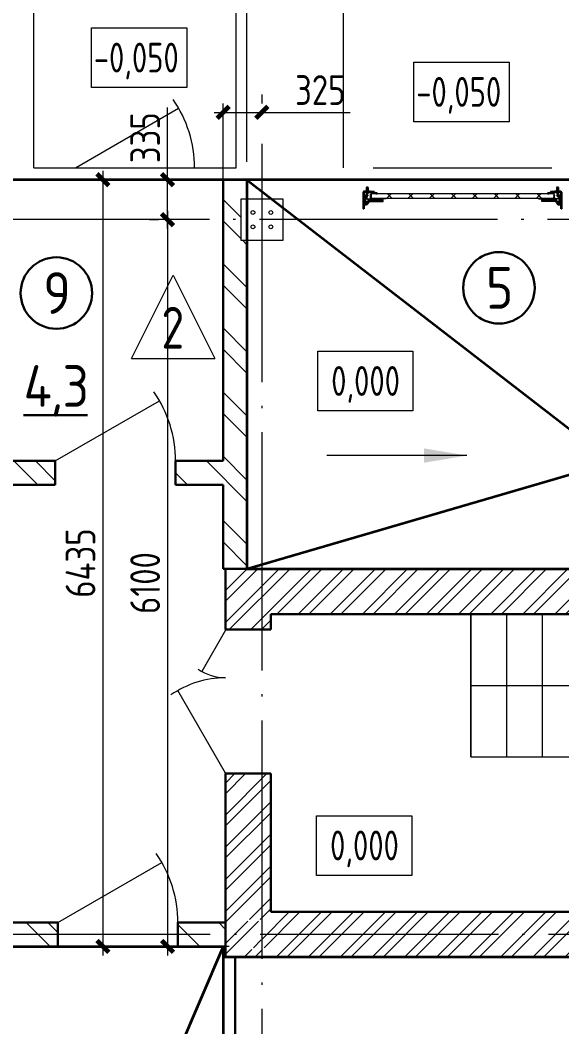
# Model space of a CAD drawing. Extents: x -965262 to 1142518, y -357520 to 71675.
# Drawn here: x 99392 to 103943, y -169927 to -161478 of the extents above; entities that cross this region are included whole.
import ezdxf

# ---------------------------------------------------------------- set-up
doc = ezdxf.new("R2010")
doc.units = 0
doc.header["$LTSCALE"] = 10
doc.linetypes.add('DOTE', pattern=[2.42, 2, -0.2, 0.02, -0.2])
doc.layers.get('0').update_dxf_attribs({"linetype": 'CONTINUOUS', "lineweight": 30})
doc.layers.get('Defpoints').update_dxf_attribs({"linetype": 'CONTINUOUS'})
doc.layers.add('DOTE', color=7, linetype='DOTE', lineweight=9)
doc.layers.add('полы', color=3, linetype='CONTINUOUS', lineweight=35)
doc.styles.add('GOST 2.304', font='isocpeur.ttf', dxfattribs={"width": 0.75, "height": 250})
doc.styles.add('GOST-2.304_Type-B', font='isocpeur.ttf', dxfattribs={"width": 0.9})
doc.styles.add('ГОСТ 2м', font='isocpeur.ttf', dxfattribs={"width": 0.8, "height": 250})
doc.dimstyles.new('ГОСТ 2м', dxfattribs={"dimtxt": 250, "dimasz": 100, "dimexe": 75, "dimexo": 150, "dimgap": 62.5, "dimtad": 1, "dimdec": 0, "dimtxsty": 'ГОСТ 2м', "dimblk": 'ARCHTICK', "dimcen": 150, "dimdle": 75, "dimclrd": 256, "dimclre": 256, "dimclrt": 256, "dimadec": 0, "dimazin": 0, "dimtfac": 1, "dimtdec": 0, "dimtmove": 0, "dimatfit": 3, "dimldrblk": 'OBLIQUE', "dimfxl": 1, "dimlwd": 15, "dimlwe": 15, "dimarcsym": 0})

# ---------------------------------------------------------------- blocks, each defined once
blk = doc.blocks.new('anchor.bolt')
for p, q in [((-0.07, 0), (-0.07, -0.72)), ((0.07, 0), (0.07, -0.06)), ((-0.1, -0.04), (-0.07, -0.03)), ((-0.1, -0.04), (0.09, -0.06)), ((0.07, -0.07), (-0.1, -0.04)), ((-0.1, -0.11), (-0.07, -0.1)), ((-0.1, -0.11), (0.09, -0.13)), ((0.07, -0.14), (-0.1, -0.11)), ((-0.1, -0.18), (-0.07, -0.17)), ((-0.1, -0.18), (0.09, -0.2)), ((0.07, -0.21), (-0.1, -0.18)), ((-0.1, -0.25), (-0.07, -0.24)), ((-0.1, -0.25), (0.09, -0.27)), ((0.07, -0.28), (-0.1, -0.25)), ((-0.1, -0.32), (-0.07, -0.31)), ((-0.1, -0.32), (0.09, -0.34)), ((0.07, -0.35), (-0.1, -0.32)), ((-0.1, -0.39), (-0.07, -0.38)), ((-0.1, -0.39), (0.09, -0.41)), ((0.07, -0.42), (-0.1, -0.39)), ((-0.1, -0.46), (-0.07, -0.45)), ((-0.1, -0.46), (0.09, -0.48)), ((0.07, -0.49), (-0.1, -0.46)), ((-0.1, -0.53), (-0.07, -0.52)), ((-0.1, -0.53), (0.09, -0.55)), ((0.07, -0.56), (-0.1, -0.53)), ((-0.09, -0.6), (-0.07, -0.59)), ((-0.09, -0.6), (0.09, -0.62)), ((0.07, -0.63), (-0.09, -0.6)), ((-0.07, -0.72), (0, -0.8)), ((-0.04, -0.62), (-0.06, -0.63)), ((-0.06, -0.64), (-0.06, -0.63)), ((-0.06, -0.73), (-0.06, -0.64)), ((0, -0.79), (-0.06, -0.73)), ((-0.01, -0.63), (-0.04, -0.62)), ((-0.03, -0.63), (0, -0.79)), ((-0.03, -0.63), (0.01, -0.78)), ((-0.02, -0.63), (0.01, -0.77)), ((-0.01, -0.63), (0.02, -0.76)), ((0.03, -0.69), (-0.01, -0.63)), ((0, -0.64), (0.03, -0.75)), ((0, -0.8), (0.07, -0.72)), ((0, -0.79), (0.03, -0.74)), ((0.01, -0.66), (0.03, -0.74)), ((0.03, -0.74), (0.03, -0.69)), ((0.07, -0.06), (0.09, -0.06)), ((0.09, -0.06), (0.07, -0.07)), ((0.07, -0.07), (0.07, -0.13)), ((0.07, -0.13), (0.09, -0.13)), ((0.09, -0.13), (0.07, -0.14)), ((0.07, -0.14), (0.07, -0.2)), ((0.07, -0.2), (0.09, -0.2)), ((0.09, -0.2), (0.07, -0.21)), ((0.07, -0.21), (0.07, -0.27)), ((0.07, -0.27), (0.09, -0.27)), ((0.09, -0.27), (0.07, -0.28)), ((0.07, -0.28), (0.07, -0.34)), ((0.07, -0.33), (0.09, -0.34)), ((0.09, -0.34), (0.07, -0.35)), ((0.07, -0.35), (0.07, -0.41)), ((0.07, -0.4), (0.09, -0.41)), ((0.09, -0.41), (0.07, -0.42)), ((0.07, -0.42), (0.07, -0.48)), ((0.07, -0.47), (0.09, -0.48)), ((0.09, -0.48), (0.07, -0.49)), ((0.07, -0.49), (0.07, -0.55)), ((0.07, -0.55), (0.09, -0.55)), ((0.09, -0.55), (0.07, -0.56)), ((0.07, -0.56), (0.07, -0.62)), ((0.09, -0.62), (0.07, -0.63)), ((0.07, -0.62), (0.09, -0.62)), ((0.07, -0.63), (0.07, -0.72))]:
    blk.add_line(p, q)
blk.add_arc((0.16, -0.64), 0.222, 187.9982, 219.836)
blk = doc.blocks.new('Крепеж_ворот')
at = {"lineweight": 15}
h = blk.add_hatch(dxfattribs=at)
h.set_pattern_fill('ANSI31', color=256, scale=2, angle=180)
h.set_pattern_definition([(225, (746089.599, 74802.7244), (4.49013, -4.49013), [])])
h.paths.add_polyline_path([(746087.1, 74804.1), (746087.1, 74801.6), (746091.1, 74801.6), (746094.2, 74801.9), (746094.2, 74804.1)], flags=17)
h.paths.add_polyline_path([(746116.4, 74801.6, 0.165118), (746119.9, 74802.8), (746124.2, 74806.1, -0.301689), (746131.4, 74806.6), (746134.8, 74804.7, 0.130081), (746137.5, 74803.9), (746142.2, 74803.9), (746142.2, 74806.4), (746137.5, 74806.4, -0.130081), (746136, 74806.9), (746132.6, 74808.8, 0.301689), (746122.7, 74808.1), (746118.3, 74804.7, -0.165112), (746116.4, 74804.1), (746064.1, 74804.1, -0.414223), (746061, 74807.2), (746061, 74868.5), (746059.4, 74868.5), (746059.4, 74868.8), (746059.4, 74869.5), (746059.4, 74870.5), (746059.4, 74870.7), (746059.4, 74871.7), (746059.4, 74872.2), (746059.4, 74873.2), (746059.4, 74873.9), (746059.4, 74874.7), (746059.4, 74875.6), (746059.4, 74876.1), (746059.4, 74877.1), (746059.4, 74877.4), (746059.4, 74878.3), (746059.4, 74879.1), (746059.4, 74879.4), (746061, 74879.4), (746061, 74944.5), (746058.5, 74944.5), (746058.5, 74807.2, 0.41422), (746064.1, 74801.6)])
h = blk.add_hatch(dxfattribs=at)
h.set_pattern_fill('ANSI31', color=256, scale=2, angle=90)
h.set_pattern_definition([(135, (736343.8085, 75928.334), (-4.490128, -4.490128), [])])
edge = h.paths.add_edge_path()
edge.add_ellipse((746065.1, 74838.4), major_axis=(-1.67, 1.67), ratio=1, start_angle=45, end_angle=135, ccw=False)
edge.add_line((746062.7, 74838.4), (746062.7, 74868.5))
edge.add_line((746062.7, 74868.5), (746061, 74868.5))
edge.add_line((746061, 74868.5), (746061, 74838.4))
edge.add_ellipse((746065.1, 74838.4), major_axis=(-2.89, 2.89), ratio=1, start_angle=45, end_angle=135)
edge.add_line((746065.1, 74834.3), (746096.6, 74834.3))
edge.add_line((746096.6, 74834.3), (746096.6, 74836))
edge.add_line((746096.6, 74836), (746065.1, 74836))
edge = h.paths.add_edge_path()
edge.add_ellipse((746065.1, 74890.2), major_axis=(2.89, 2.89), ratio=1, start_angle=106, end_angle=135)
edge.add_line((746061, 74890.2), (746061, 74879.4))
edge.add_line((746061, 74879.4), (746062.7, 74879.4))
edge.add_line((746062.7, 74879.4), (746062.7, 74890.4))
edge.add_ellipse((746065.1, 74890.2), major_axis=(-1.67, 1.67), ratio=1, start_angle=16, end_angle=45, ccw=False)
edge.add_line((746063, 74891.3), (746069.9, 74903.7))
edge.add_ellipse((746079.1, 74898.6), major_axis=(7.45, 7.45), ratio=1, start_angle=-3, end_angle=106, ccw=False)
edge.add_line((746086.9, 74905.7), (746097.5, 74893.9))
edge.add_line((746097.5, 74893.9), (746098.8, 74895.1))
edge.add_line((746098.8, 74895.1), (746088.2, 74906.8))
edge.add_ellipse((746079.1, 74898.6), major_axis=(8.67, 8.67), ratio=1, start_angle=-3, end_angle=106)
edge.add_line((746068.4, 74904.5), (746061.5, 74892.1))
h = blk.add_hatch(color=256, dxfattribs=at)
h.dxf.hatch_style = 1
h.paths.add_polyline_path([(746145.9, 74808.8), (746142.6, 74809.8, 0.10613), (746142.5, 74809.9), (746136.4, 74809.3, -0.181324), (746135.1, 74809.6, 0.335683), (746120.2, 74809.1, -0.119126), (746118.6, 74808.6, 0.371631), (746118, 74808.1), (746117.9, 74807.6, 0.451909), (746118.5, 74806.9, 0.124341), (746121, 74807.6, -0.343618), (746134.1, 74808.2, 0.181324), (746136.5, 74807.6), (746142.5, 74808.2, -0.110452), (746142.6, 74808.2), (746147.2, 74806.6, -0.710497), (746147.2, 74805.5), (746142.6, 74803.9), (746135.7, 74803.9, -0.178994), (746132.7, 74805, 0.369834), (746129.7, 74805, -0.178993), (746126.6, 74803.9), (746122.2, 74803.9, 0.120709), (746121.9, 74803.8), (746119.7, 74802.7, -0.017147), (746119.4, 74802.4, 0.538795), (746119.6, 74802.2), (746127.3, 74802.2, 0.207608), (746130.7, 74803.7, -0.433918), (746131.6, 74803.7, 0.207608), (746135.1, 74802.2), (746142.5, 74802.2, 0.079707), (746142.6, 74802.2), (746147.7, 74803.9, 0.461502), (746149, 74807.1, -0.250825), (746149.1, 74807.6, -0.128039), (746173.1, 74815.5, 0.416657), (746173.7, 74816.2), (746173.6, 74816.9, 0.409849), (746173, 74817.5, 0.127248)])
for p, q in [((746058.5, 74807.2), (746058.5, 74944.5)), ((746058.5, 74944.5), (746061, 74944.5)), ((746059.4, 74879.4), (746062.7, 74879.4)), ((746059.4, 74868.5), (746059.4, 74879.4)), ((746059.4, 74868.5), (746062.7, 74868.5)), ((746061, 74879.4), (746061, 74944.5)), ((746061, 74879.4), (746061, 74890.2)), ((746061, 74807.2), (746061, 74868.5)), ((746061, 74838.4), (746061, 74868.5)), ((746068.4, 74904.5), (746061.5, 74892.1)), ((746062.7, 74838.4), (746062.7, 74890.2)), ((746063.6, 74883), (746062.7, 74883)), ((746069.9, 74903.7), (746063, 74891.3)), ((746063.6, 74883), (746063.6, 74873.9)), ((746067.2, 74880.2), (746063.6, 74883)), ((746063.6, 74873.9), (746063.6, 74864.9)), ((746067.2, 74867.6), (746063.6, 74864.9)), ((746064.1, 74875.1), (746064.1, 74872.8)), ((746067.2, 74880.2), (746067.2, 74875.1)), ((746067.2, 74872.8), (746067.2, 74867.6)), ((746086.9, 74905.7), (746097.5, 74893.9)), ((746088.2, 74906.8), (746098.8, 74895.1)), ((746097.5, 74893.9), (746098.8, 74895.1)), ((746063.6, 74864.9), (746062.7, 74864.9)), ((746064.1, 74804.1), (746116.4, 74804.1)), ((746064.1, 74801.6), (746116.4, 74801.6)), ((746096.6, 74836), (746065.1, 74836)), ((746096.6, 74834.3), (746065.1, 74834.3)), ((746079, 74805.9), (746102.4, 74805.9)), ((746079, 74805.9), (746079, 74804.1)), ((746079, 74804.1), (746102.4, 74804.1)), ((746082.5, 74814.1), (746081.2, 74813.3)), ((746081.2, 74813.3), (746081.2, 74805.9)), ((746098.9, 74814.1), (746082.5, 74814.1)), ((746085.9, 74813.3), (746085.9, 74805.9)), ((746095.4, 74813.3), (746095.4, 74805.9)), ((746096.6, 74834.3), (746096.6, 74836)), ((746098.9, 74814.1), (746100.1, 74813.3)), ((746100.1, 74813.3), (746100.1, 74805.9)), ((746102.4, 74805.9), (746102.4, 74804.1)), ((746118.3, 74804.7), (746122.7, 74808.1)), ((746119.9, 74802.8), (746124.2, 74806.1)), ((746134.8, 74804.7), (746131.4, 74806.6)), ((746136, 74806.9), (746132.6, 74808.8)), ((746142.2, 74806.4), (746137.5, 74806.4)), ((746137.5, 74803.9), (746142.2, 74803.9)), ((746142.2, 74806.4), (746142.2, 74803.9)), ((746142.2, 74803.9), (746142.2, 74806.4)), ((746142.6, 74803.9), (746147.2, 74805.5)), ((746142.6, 74802.2), (746147.7, 74803.9)), ((746173.6, 74816.9), (746173.7, 74816.2))]:
    blk.add_line(p, q)
for p, q in [((746061, 74879.4), (746061, 74881.3)), ((746061, 74833.9), (746061, 74868.5)), ((746062.7, 74883), (746062.7, 74873.9)), ((746062.7, 74873.9), (746062.7, 74864.9)), ((746073.1, 74841.7), (746073.1, 74905.2)), ((746073.1, 74895.8), (746076.7, 74892.3)), ((746074.3, 74885.9), (746074.3, 74861)), ((746074.3, 74879.9), (746075.7, 74879.9)), ((746074.3, 74867), (746075.7, 74867)), ((746076.9, 74873.4), (746075.7, 74879.9)), ((746075.7, 74879.9), (746075.7, 74867)), ((746076.9, 74873.4), (746075.7, 74867)), ((746076, 74885.9), (746076, 74882.6)), ((746076.2, 74882.6), (746076.2, 74885.6)), ((746076.2, 74885.6), (746076.8, 74885.6)), ((746076.2, 74864.3), (746076.2, 74882.6)), ((746076.8, 74885.6), (746076.8, 74892)), ((746081.4, 74897.6), (746081.4, 74886.4)), ((746087.4, 74898), (746081.7, 74897.9)), ((746082.1, 74885.6), (746087.4, 74885.6)), ((746087.4, 74899.5), (746087.4, 74898)), ((746087.4, 74885.6), (746087.4, 74898)), ((746087.4, 74885.6), (746098.3, 74885.6)), ((746098.7, 74885.2), (746098.7, 74882.6)), ((746098.7, 74882.6), (746098.7, 74864.3)), ((746098.7, 74881.6), (746099.8, 74881.6)), ((746098.7, 74865.3), (746099.8, 74865.3)), ((746099.8, 74861.2), (746099.8, 74885.7)), ((746099.8, 74885.7), (746110.3, 74885.7)), ((746110.3, 74861.2), (746110.3, 74885.7)), ((746110.3, 74881.5), (746224.7, 74881.5)), ((746110.3, 74865.4), (746212.5, 74865.4)), ((746113.8, 74877.2), (746224.7, 74877.2)), ((746073.1, 74851), (746076.7, 74854.6)), ((746076, 74864.3), (746076, 74861)), ((746076.2, 74864.3), (746076.2, 74861.3)), ((746076.2, 74861.3), (746076.8, 74861.3)), ((746076.8, 74861.3), (746076.8, 74854.9)), ((746081.4, 74849.3), (746081.4, 74860.5)), ((746087.4, 74848.8), (746081.7, 74848.9)), ((746082.1, 74861.3), (746087.4, 74861.3)), ((746087.4, 74848.7), (746087.4, 74861.3)), ((746087.4, 74861.3), (746098.3, 74861.3)), ((746087.4, 74847.4), (746087.4, 74848.8)), ((746098.7, 74861.6), (746098.7, 74864.3)), ((746099.8, 74861.2), (746110.3, 74861.2)), ((746250.5, 74858.8), (746250.5, 74862.8))]:
    blk.add_line(p, q, dxfattribs=at)
at = {"lineweight": 15, "ltscale": 0.5}
for p, q in [((746076, 74885.9), (746074.3, 74885.9)), ((746076, 74861), (746074.3, 74861))]:
    blk.add_line(p, q, dxfattribs=at)
at = {"lineweight": 15, "extrusion": (-1.7375e-14, 1, 0)}
for p, q in [((746112.7, 74883.6), (746224.7, 74883.6)), ((746112.7, 74863.2), (746112.7, 74883.6)), ((746135.6, 74881.9), (746156.6, 74881.9)), ((746135.6, 74863.2), (746135.6, 74881.9)), ((746156.6, 74881.9), (746156.6, 74863.2)), ((746112.7, 74863.2), (746135.6, 74863.2)), ((746116.7, 74856.9), (746116.7, 74828.9)), ((746117.3, 74826.3), (746119, 74822.8)), ((746119, 74822.8), (746122.6, 74824.6)), ((746120.8, 74856.9), (746120.8, 74828.9)), ((746122.6, 74824.6), (746120.9, 74828)), ((746122.6, 74863.2), (746122.6, 74862.8)), ((746250.5, 74862.8), (746122.6, 74862.8)), ((746250.5, 74858.8), (746122.6, 74858.8)), ((746123.8, 74840), (746123.8, 74848.8)), ((746156.6, 74863.2), (746212.5, 74863.2))]:
    blk.add_line(p, q, dxfattribs=at)
at = {"lineweight": 15, "ltscale": 0.5, "extrusion": (-1.7375e-14, 1, 0)}
for p, q in [((746112.7, 74879.5), (746224.7, 74879.5)), ((746135.6, 74865.8), (746112.7, 74865.8)), ((746114.9, 74871.2), (746120.4, 74871.2)), ((746122.6, 74868.9), (746122.6, 74863.2)), ((746212.5, 74865.8), (746156.6, 74865.8)), ((746120.8, 74856.9), (746116.7, 74856.9)), ((746117.2, 74851.9), (746116.7, 74853.9)), ((746120.8, 74840.1), (746116.7, 74840.1)), ((746117.2, 74836.9), (746116.7, 74835)), ((746120.8, 74829.2), (746116.7, 74829.2)), ((746119.8, 74839), (746119.8, 74849.8)), ((746123.8, 74847.8), (746119.8, 74847.8)), ((746123.8, 74841), (746119.8, 74841)), ((746122.6, 74862.8), (746122.6, 74858.8)), ((746139.7, 74862.8), (746139.7, 74858.8)), ((746152.5, 74862.8), (746152.5, 74858.8)), ((746173.5, 74862.8), (746173.5, 74858.8))]:
    blk.add_line(p, q, dxfattribs=at)
at = {"lineweight": 15, "extrusion": (-2.77556e-16, -1, 0)}
for p, q in [((746224.7, 74865.6), (746113.8, 74865.6)), ((746128, 74865.6), (746128, 74863.3)), ((746137.6, 74865.6), (746137.6, 74863.3)), ((746164.4, 74865.6), (746164.4, 74863.3)), ((746174, 74865.6), (746174, 74863.3)), ((746200.8, 74865.6), (746200.8, 74863.3)), ((746210.4, 74865.6), (746210.4, 74863.3)), ((746224.7, 74883.6), (746224.7, 74863.3))]:
    blk.add_line(p, q, dxfattribs=at)
at = {"extrusion": (-1, -4.26669e-14, 0)}
for p, q in [((746117.9, 74807.6), (746118, 74808.1)), ((746136.4, 74809.3), (746142.5, 74809.9)), ((746142.5, 74808.2), (746136.5, 74807.6)), ((746142.6, 74809.8), (746145.9, 74808.8)), ((746147.2, 74806.6), (746142.6, 74808.2))]:
    blk.add_line(p, q, dxfattribs=at)
at = {"extrusion": (-1, -4.2422e-14, 1.22461e-16)}
for p, q in [((746119.5, 74802.5), (746121.9, 74803.8)), ((746127.3, 74802.2), (746119.6, 74802.2)), ((746122.2, 74803.9), (746126.6, 74803.9)), ((746142.5, 74802.2), (746135.1, 74802.2)), ((746135.7, 74803.9), (746142.5, 74803.9))]:
    blk.add_line(p, q, dxfattribs=at)
at = {"lineweight": 15}
for centre, radius, start, end in [((746079.1, 74899.5), 8.28, 0, 136.00967), ((746077, 74882.6), 0.956, 180, 270), ((746077, 74864.3), 0.956, 90, 180), ((746077, 74882.6), 0.75, 180, 270), ((746076.4, 74892), 0.375, 0, 45), ((746081.8, 74897.6), 0.375, 91, 180), ((746082.1, 74886.4), 0.75, 180, 270), ((746098.3, 74885.2), 0.375, 0, 90), ((746079.1, 74847.4), 8.28, 223.99033, 0), ((746077, 74864.3), 0.75, 90, 180), ((746076.4, 74854.9), 0.375, 315, 0), ((746082.1, 74860.5), 0.75, 90, 180), ((746081.8, 74849.3), 0.375, 180, 269), ((746098.3, 74861.6), 0.375, 270, 0), ((746122.6, 74856.9), 5.92, 90, 180), ((746122.6, 74828.9), 5.92, 180, 199.64644), ((746122.6, 74856.9), 1.87, 90, 180), ((746128.6, 74855.4), 8.15, 194.99861, 233.92136), ((746128.6, 74833.4), 8.15, 126.07864, 165.00139), ((746122.6, 74828.9), 1.87, 180, 185.53127)]:
    blk.add_arc(centre, radius, start, end, dxfattribs=at)
for centre, radius, start, end in [((746064.1, 74807.2), 5.62, 180, 270), ((746064.1, 74807.2), 3.11, 180, 270), ((746082.1, 74803.7), 10.4, 68.27529, 87.87816), ((746090.7, 74797.9), 16.2, 73.30599, 107.29197), ((746099.2, 74803.7), 10.4, 92.12184, 111.72471), ((746116.4, 74807.2), 3.11, 270, 307.50429), ((746116.4, 74807.2), 5.62, 270, 307.50429), ((746118.5, 74807.5), 0.586, 173.27112, 270.54696), ((746118.6, 74808), 0.586, 91.72469, 173.27112), ((746118.5, 74812.1), 5.21, 270.54696, 298.89834), ((746118.4, 74812.1), 3.52, 271.72469, 298.89834), ((746128, 74799.4), 12.4, 54.89026, 129.11428), ((746128, 74799.4), 10.7, 54.89026, 130.74476), ((746128.2, 74801), 8.97, 60.35337, 127.50429), ((746128.2, 74801), 8.97, 60.35337, 127.50429), ((746128.2, 74801), 8.97, 60.35337, 127.50429), ((746128.2, 74801), 6.46, 60.35337, 127.50429), ((746136.2, 74811.1), 3.54, 234.89026, 276), ((746137.5, 74809.6), 5.62, 240.35337, 270), ((746136.2, 74811.1), 1.86, 234.89026, 276), ((746137.5, 74809.6), 3.11, 240.35337, 270), ((746142.5, 74809.6), 0.292, 71.76748, 96), ((746142.5, 74807.9), 0.292, 70.78733, 96), ((746176.2, 74760.8), 56.8, 93.28053, 122.28779), ((746147, 74806), 0.562, 289.21267, 70.78733), ((746147, 74806), 2.25, 288.22907, 27.3228), ((746149.6, 74807.3), 0.586, 151, 207.3228), ((746176.3, 74765.4), 50.3, 93.65928, 122.84475), ((746173, 74816.9), 0.6, 4.13569, 93.28053), ((746173.1, 74816.1), 0.6, 273.65928, 4.13569)]:
    blk.add_arc(centre, radius, start, end)
at = {"lineweight": 15, "ltscale": 0.5}
for centre, radius, start, end in [((746119.4, 74852.5), 2.25, 195, 270), ((746119.4, 74836.4), 2.25, 90, 165), ((746119.4, 74849.8), 0.375, 0, 90), ((746119.4, 74839), 0.375, 270, 0)]:
    blk.add_arc(centre, radius, start, end, dxfattribs=at)
at = {"extrusion": (-1.22461e-16, -5.20252e-30, -1)}
for centre, radius, start, end in [((-746119.6, 74802.4), 0.187, 270, 62.46874), ((-746122.2, 74803.3), 0.586, 62.46874, 90), ((-746126.6, 74808.6), 4.69, 229.40766, 270), ((-746127.3, 74806.9), 4.69, 223.08626, 270), ((-746131.2, 74803.2), 2.32, 49.40766, 130.59234), ((-746131.2, 74803.2), 0.637, 43.08626, 136.91374), ((-746135.1, 74806.9), 4.69, 270, 316.91374), ((-746135.7, 74808.6), 4.69, 270, 310.59234), ((-746142.5, 74804.2), 0.292, 250.78733, 270), ((-746142.5, 74802.5), 0.292, 251.77093, 270)]:
    blk.add_arc(centre, radius, start, end, dxfattribs=at)
at = {"extrusion": (0, 0, -1)}
for centre, major_axis, start_param, end_param in [((746065.1, 74890.2), (2.89, 2.89), 3.926991, 4.433136), ((746065.1, 74890.2), (-1.67, 1.67), 5.497787, 6.003933), ((746079.1, 74898.6), (8.67, 8.67), 4.433136, 6.335545), ((746079.1, 74898.6), (7.45, 7.45), 4.433136, 6.335545), ((746065.1, 74838.4), (-2.89, 2.89), 3.926991, 5.497787), ((746065.1, 74838.4), (-1.67, 1.67), 3.926991, 5.497787)]:
    blk.add_ellipse(centre, major_axis=major_axis, ratio=1, start_param=start_param, end_param=end_param, dxfattribs=at)
for points in [[(746067.2, 74875.1), (746065.9, 74875.1), (746064.1, 74875.1)], [(746064.1, 74872.8), (746065.9, 74872.8), (746067.2, 74872.8)]]:
    blk.add_rational_spline(points, [1, 1.01284142743, 1], degree=2)
at = {"lineweight": 15, "ltscale": 0.5}
for points, knots in [([(746114.9, 74871.2), (746114.7, 74871.2), (746114.4, 74871.2), (746113.8, 74871.5), (746113.6, 74871.6), (746113.2, 74872), (746113, 74872.3), (746112.8, 74872.8), (746112.7, 74873.1), (746112.7, 74873.4)], [0.37141352, 0.37141352, 0.37141352, 0.37141352, 0.39402571, 0.39402571, 0.41663789, 0.41663789, 0.43959523, 0.43959523, 0.46255257, 0.46255257, 0.46255257, 0.46255257]), ([(746122.6, 74868.9), (746122.6, 74869.2), (746122.6, 74869.5), (746122.3, 74870.1), (746122.2, 74870.3), (746121.8, 74870.7), (746121.5, 74870.9), (746121, 74871.1), (746120.7, 74871.2), (746120.4, 74871.2)], [0.28027447, 0.28027447, 0.28027447, 0.28027447, 0.30323181, 0.30323181, 0.32618916, 0.32618916, 0.34880134, 0.34880134, 0.37141352, 0.37141352, 0.37141352, 0.37141352])]:
    blk.add_open_spline(points, degree=3, knots=knots, dxfattribs=at)
at = {"lineweight": 15}
for points in [[(746117.1, 74826.9), (746117.1, 74826.7), (746117.2, 74826.5), (746117.3, 74826.3)], [(746120.9, 74828), (746120.9, 74828.2), (746120.8, 74828.5), (746120.8, 74828.7)]]:
    blk.add_open_spline(points, degree=3, dxfattribs=at)
at = {"xscale": -50.80000000000001, "yscale": 50.80000000000001, "zscale": 50.80000000000001}
blk.add_blockref('anchor.bolt', (746090.7, 74804.1), dxfattribs=at)
blk = doc.blocks.new('_ArchTick')
at = {"color": 0, "linetype": 'ByBlock', "lineweight": 0, "const_width": 0.4}
blk.add_lwpolyline([(-0.5, -0.5), (0.5, 0.5)], dxfattribs=at)
blk = doc.blocks.new('*D1342')
at = {"lineweight": 15, "ltscale": 50, "transparency": 16777216}
for p, q in [((101297.6, -162667.1), (101297.6, -161105.6)), ((104135.8, -164859.6), (104135.8, -161105.6)), ((101222.6, -161180.6), (104210.8, -161180.6))]:
    blk.add_line(p, q, dxfattribs=at)
at = {"layer": 'Defpoints', "color": 0, "lineweight": 15, "ltscale": 50, "transparency": 16777216}
for p in [(104135.8, -161180.6), (101297.6, -162817.1, 1451.3), (104135.8, -165009.6, 1451.3)]:
    blk.add_point(p, dxfattribs=at)
at = {"lineweight": 15, "ltscale": 50, "transparency": 16777216, "xscale": 100, "yscale": 100, "zscale": 100, "rotation": 180}
blk.add_blockref('_ArchTick', (101297.6, -161180.6), dxfattribs=at)
at = {"lineweight": 15, "ltscale": 50, "transparency": 16777216, "xscale": 100, "yscale": 100, "zscale": 100}
blk.add_blockref('_ArchTick', (104135.8, -161180.6), dxfattribs=at)
at = {"lineweight": 15, "ltscale": 50, "transparency": 16777216, "insert": (102716.7, -160993.1), "char_height": 250, "attachment_point": 5, "style": 'ГОСТ 2м'}
blk.add_mtext('2840', dxfattribs=at)
blk = doc.blocks.new('_Oblique')
at = {"color": 0, "linetype": 'ByBlock', "lineweight": -2}
blk.add_line((-0.5, -0.5), (0.5, 0.5), dxfattribs=at)
blk = doc.blocks.new('*D1346')
at = {"lineweight": 15, "ltscale": 50, "transparency": 16777216}
for p, q in [((101422.6, -162102.1), (101422.6, -162177.1)), ((101097.8, -163002.1), (101097.8, -162177.1)), ((101022.8, -162252.1), (101422.6, -162252.1)), ((101422.6, -162252.1), (102165.7, -162252.1))]:
    blk.add_line(p, q, dxfattribs=at)
at = {"layer": 'Defpoints', "color": 0, "lineweight": 15, "ltscale": 50, "transparency": 16777216}
for p in [(101422.6, -162252.1), (101422.6, -162252.1), (101097.8, -163152.1)]:
    blk.add_point(p, dxfattribs=at)
at = {"lineweight": 15, "ltscale": 50, "transparency": 16777216, "xscale": 100, "yscale": 100, "zscale": 100, "rotation": 180}
blk.add_blockref('_ArchTick', (101097.8, -162252.1), dxfattribs=at)
at = {"lineweight": 15, "ltscale": 50, "transparency": 16777216, "xscale": 100, "yscale": 100, "zscale": 100}
blk.add_blockref('_ArchTick', (101422.6, -162252.1), dxfattribs=at)
at = {"lineweight": 15, "ltscale": 50, "transparency": 16777216, "insert": (101913.2, -162064.6), "char_height": 250, "attachment_point": 5, "style": 'ГОСТ 2м'}
blk.add_mtext('325', dxfattribs=at)
blk = doc.blocks.new('*D1362')
at = {"lineweight": 15, "ltscale": 50, "transparency": 16777216}
for p, q in [((100629.9, -163077.1), (100629.9, -169327.2)), ((100779.9, -163152.1), (100704.9, -163152.1)), ((101147.6, -169252.2), (100554.9, -169252.2))]:
    blk.add_line(p, q, dxfattribs=at)
at = {"layer": 'Defpoints', "color": 0, "lineweight": 15, "ltscale": 50, "transparency": 16777216}
for p in [(100629.9, -163152.1), (100629.9, -169252.2), (101297.6, -169252.2, 1451.3)]:
    blk.add_point(p, dxfattribs=at)
at = {"lineweight": 15, "ltscale": 50, "transparency": 16777216, "xscale": 100, "yscale": 100, "zscale": 100}
for p, rotation in [((100629.9, -163152.1), 90), ((100629.9, -169252.2), 270)]:
    blk.add_blockref('_ArchTick', p, dxfattribs=dict(at, rotation=rotation))
at = {"lineweight": 15, "ltscale": 50, "transparency": 16777216, "insert": (100442.4, -166202.2), "char_height": 250, "attachment_point": 5, "rotation": 90, "style": 'ГОСТ 2м'}
blk.add_mtext('6100', dxfattribs=at)
blk = doc.blocks.new('*D1363')
at = {"lineweight": 15, "ltscale": 50, "transparency": 16777216}
for p, q in [((100629.9, -162817.1), (100629.9, -162212.1)), ((100479.9, -162817.1), (100554.9, -162817.1)), ((100629.9, -163227.1), (100629.9, -162817.1)), ((100479.9, -163152.1), (100554.9, -163152.1))]:
    blk.add_line(p, q, dxfattribs=at)
at = {"layer": 'Defpoints', "color": 0, "lineweight": 15, "ltscale": 50, "transparency": 16777216}
for p in [(100629.9, -162817.1), (100629.9, -162817.1), (100629.9, -163152.1)]:
    blk.add_point(p, dxfattribs=at)
at = {"lineweight": 15, "ltscale": 50, "transparency": 16777216, "xscale": 100, "yscale": 100, "zscale": 100}
for p, rotation in [((100629.9, -162817.1), 90), ((100629.9, -163152.1), 270)]:
    blk.add_blockref('_ArchTick', p, dxfattribs=dict(at, rotation=rotation))
at = {"lineweight": 15, "ltscale": 50, "transparency": 16777216, "insert": (100442.4, -162464.6), "char_height": 250, "attachment_point": 5, "rotation": 90, "style": 'ГОСТ 2м'}
blk.add_mtext('335', dxfattribs=at)
blk = doc.blocks.new('*D1364')
at = {"lineweight": 15, "ltscale": 50, "transparency": 16777216}
for p, q in [((100086.9, -162742.1), (100086.9, -169327.1)), ((100236.9, -162817.1), (100161.9, -162817.1)), ((100567.6, -169252.1), (100011.9, -169252.1))]:
    blk.add_line(p, q, dxfattribs=at)
at = {"layer": 'Defpoints', "color": 0, "lineweight": 15, "ltscale": 50, "transparency": 16777216}
for p in [(100086.9, -162817.1), (100086.9, -169252.1), (100717.6, -169252.1, 1451.3)]:
    blk.add_point(p, dxfattribs=at)
at = {"lineweight": 15, "ltscale": 50, "transparency": 16777216, "xscale": 100, "yscale": 100, "zscale": 100}
for p, rotation in [((100086.9, -162817.1), 90), ((100086.9, -169252.1), 270)]:
    blk.add_blockref('_ArchTick', p, dxfattribs=dict(at, rotation=rotation))
at = {"lineweight": 15, "ltscale": 50, "transparency": 16777216, "insert": (99899.4, -166034.6), "char_height": 250, "attachment_point": 5, "rotation": 90, "style": 'ГОСТ 2м'}
blk.add_mtext('6435', dxfattribs=at)
blk = doc.blocks.new('*D1365')
at = {"lineweight": 15, "ltscale": 50, "transparency": 16777216}
for p, q in [((101297.6, -162667.1), (101297.6, -160644.1)), ((107757.8, -162667.1), (107757.8, -160644.1)), ((101222.6, -160719.1), (107832.8, -160719.1))]:
    blk.add_line(p, q, dxfattribs=at)
at = {"layer": 'Defpoints', "color": 0, "lineweight": 15, "ltscale": 50, "transparency": 16777216}
for p in [(107757.8, -160719.1), (101297.6, -162817.1, 1451.3), (107757.8, -162817.1, 1451.3)]:
    blk.add_point(p, dxfattribs=at)
at = {"lineweight": 15, "ltscale": 50, "transparency": 16777216, "xscale": 100, "yscale": 100, "zscale": 100, "rotation": 180}
blk.add_blockref('_ArchTick', (101297.6, -160719.1), dxfattribs=at)
at = {"lineweight": 15, "ltscale": 50, "transparency": 16777216, "xscale": 100, "yscale": 100, "zscale": 100}
blk.add_blockref('_ArchTick', (107757.8, -160719.1), dxfattribs=at)
at = {"lineweight": 15, "ltscale": 50, "transparency": 16777216, "insert": (104527.7, -160531.6), "char_height": 250, "attachment_point": 5, "style": 'ГОСТ 2м'}
blk.add_mtext('6460', dxfattribs=at)

msp = doc.modelspace()

# ---------------------------------------------------------------- hatches: boundary and pattern name
at = {"lineweight": 15}
h = msp.add_hatch(dxfattribs=at)
h.set_pattern_fill('ANSI32', scale=40, angle=90, style=0)
h.set_pattern_definition([(135, (87386.1, -162921.8), (-269.4077, -269.4077), []), (135, (87386.1, -162742.18), (-269.4077, -269.4077), [])])
h.paths.add_polyline_path([(87472.8, -162817.1), (87272.8, -162817.1), (87272.8, -163152.1), (87472.8, -163152.1)])
h.paths.add_polyline_path([(87472.8, -163152.1), (87272.8, -163152.1), (87272.8, -164477.1), (85267.8, -164477.1), (85267.8, -164677.1), (87472.8, -164677.1)])
h.paths.add_polyline_path([(85067.8, -164477.1), (83547.8, -164477.1), (83547.8, -167242.1), (83747.8, -167242.1), (83747.8, -164677.1), (85067.8, -164677.1)], flags=16)
h.paths.add_polyline_path([(85267.8, -164677.1), (85067.8, -164677.1), (85067.8, -167242.1), (85267.8, -167242.1)], flags=17)
h.paths.add_polyline_path([(85267.8, -163152.1), (85067.8, -163152.1), (85067.8, -164477.1), (85267.8, -164477.1)], flags=17)
h.paths.add_polyline_path([(85267.8, -162817.1), (85067.8, -162817.1), (85067.8, -163152.1), (85267.8, -163152.1)])
h.paths.add_polyline_path([(71907.6, -172937.1), (71507.6, -172937.1), (71507.6, -173327.1), (71907.6, -173327.1)])
h.paths.add_polyline_path([(68917.6, -172937.1), (68517.6, -172937.1), (68517.6, -173327.1), (68917.6, -173327.1)], flags=17)
h.paths.add_polyline_path([(79837.6, -172002.1), (79447.6, -172002.1), (79447.6, -172402.1), (79837.6, -172402.1)], flags=17)
h.paths.add_polyline_path([(64482.6, -182372.1), (64407.6, -182372.1), (64407.6, -183072.1), (63522.6, -183072.1), (63522.6, -183172.1), (64482.6, -183172.1)], flags=17)
h.paths.add_polyline_path([(65547.6, -183072.1), (64607.6, -183072.1), (64607.6, -182372.1), (64582.6, -182372.1), (64582.6, -183172.1), (65547.6, -183172.1)])
h.paths.add_polyline_path([(64482.6, -181472.1), (64407.6, -181472.1), (64407.6, -181662.1), (64482.6, -181662.1)], flags=16)
h.paths.add_polyline_path([(64607.6, -181472.1), (64582.6, -181472.1), (64582.6, -181662.1), (64607.6, -181662.1)], flags=17)
h.paths.add_polyline_path([(63522.6, -181472.1), (63472.6, -181472.1), (63472.6, -183072.1), (63522.6, -183072.1)], flags=17)
h.paths.add_polyline_path([(63422.6, -181472.1), (63272.6, -181472.1), (63272.6, -183272.1), (63422.6, -183272.1)], flags=17)
h.paths.add_polyline_path([(87472.8, -162817.1), (87272.8, -162817.1), (87272.8, -163152.1), (87472.8, -163152.1)])
h.paths.add_polyline_path([(59422.6, -185722), (59112.6, -185722), (59112.6, -185922), (59422.6, -185922)])
h.paths.add_polyline_path([(59637.6, -185722), (59422.6, -185722), (59422.6, -185922), (59637.6, -185922)])
h.paths.add_polyline_path([(61237.6, -185722), (60837.6, -185722), (60837.6, -185922), (61237.6, -185922)])
h.paths.add_polyline_path([(62547.6, -185722), (62147.6, -185722), (62147.6, -185922), (62547.6, -185922)])
h.paths.add_polyline_path([(64147.6, -185722), (63747.6, -185722), (63747.6, -185922), (64147.6, -185922)])
h.paths.add_polyline_path([(65422.6, -185722), (65347.6, -185722), (65347.6, -185922), (65422.6, -185922)])
h.paths.add_polyline_path([(65422.6, -162717.1), (65087.6, -162717.1), (65087.6, -162917.1), (65422.6, -162917.1)])
h.paths.add_polyline_path([(65747.6, -162717.1), (65422.6, -162717.1), (65422.6, -162917.1), (65547.6, -162917.1), (65547.6, -162977.1), (65597.6, -162977.1), (65597.6, -163152.1), (65747.6, -163152.1)])
h.paths.add_polyline_path([(65747.6, -163152.1), (65597.6, -163152.1), (65597.6, -163327.1), (65547.6, -163327.1), (65547.6, -168977.1), (65597.6, -168977.1), (65597.6, -169152.1), (65747.6, -169152.1)])
h.paths.add_polyline_path([(65747.6, -169152.1), (65597.6, -169152.1), (65597.6, -169327.1), (65547.6, -169327.1), (65547.6, -174977.1), (65597.6, -174977.1), (65597.6, -175152.1), (65747.6, -175152.1), (65747.6, -173527.1), (71422.6, -173527.1), (71422.6, -173327.1), (65747.6, -173327.1)])
h.paths.add_polyline_path([(65747.6, -175152.1), (65597.6, -175152.1), (65597.6, -175327.1), (65547.6, -175327.1), (65547.6, -178262.1), (65747.6, -178262.1)])
h.paths.add_polyline_path([(65747.6, -179262.1), (65547.6, -179262.1), (65547.6, -179462.1), (65422.6, -179462.1), (65422.6, -179662.1), (65547.6, -179662.1), (65547.6, -179862.1), (65747.6, -179862.1)])
h.paths.add_polyline_path([(65422.6, -179462.1), (62422.6, -179462.1), (62422.6, -179662.1), (65422.6, -179662.1)])
h.paths.add_polyline_path([(62422.6, -179462.1), (59422.6, -179462.1), (59422.6, -179662.1), (60712.6, -179662.1), (60712.6, -179862.1), (60912.6, -179862.1), (60912.6, -179662.1), (62422.6, -179662.1)])
h.paths.add_polyline_path([(59422.6, -179462.1), (59112.6, -179462.1), (59112.6, -179662.1), (59422.6, -179662.1)])
h.paths.add_polyline_path([(59422.6, -181272.1), (59112.6, -181272.1), (59112.6, -181472.1), (59422.6, -181472.1)])
h.paths.add_polyline_path([(61312.6, -181272.1), (60912.6, -181272.1), (60912.6, -181152.1), (60712.6, -181152.1), (60712.6, -181272.1), (59422.6, -181272.1), (59422.6, -181472.1), (61312.6, -181472.1)])
h.paths.add_polyline_path([(60912.6, -180872.1), (60712.6, -180872.1), (60712.6, -181152.1), (60912.6, -181152.1)])
h.paths.add_polyline_path([(62422.6, -181327.1), (62247.6, -181327.1), (62247.6, -181272.1), (62222.6, -181272.1), (62222.6, -181472.1), (62422.6, -181472.1)])
h.paths.add_polyline_path([(63622.6, -181272.1), (62597.6, -181272.1), (62597.6, -181327.1), (62422.6, -181327.1), (62422.6, -181472.1), (63422.6, -181472.1), (63422.6, -183272.1), (65422.6, -183272.1), (65422.6, -183172.1), (64582.6, -183172.1), (64582.6, -182372.1), (64482.6, -182372.1), (64482.6, -183172.1), (63522.6, -183172.1), (63522.6, -181472.1), (63622.6, -181472.1)])
h.paths.add_polyline_path([(65747.6, -181472.1), (66147.1, -181472.1), (66147.1, -181272.1), (65747.6, -181272.1), (65747.6, -181152.1), (65597.6, -181152.1), (65597.6, -181327.1), (65422.6, -181327.1), (65422.6, -181472.1), (65547.6, -181472.1), (65547.6, -183172.1), (65422.6, -183172.1), (65422.6, -183272.1), (65547.6, -183272.1), (65547.6, -185722), (65422.6, -185722), (65422.6, -185922), (65747.6, -185922)])
h.paths.add_polyline_path([(65422.6, -181327.1), (65247.6, -181327.1), (65247.6, -181272.1), (64332.6, -181272.1), (64332.6, -181472.1), (64482.6, -181472.1), (64482.6, -181662.1), (64582.6, -181662.1), (64582.6, -181472.1), (65422.6, -181472.1)], flags=17)
h.paths.add_polyline_path([(65747.6, -180872.1), (65547.6, -180872.1), (65547.6, -180977.1), (65597.6, -180977.1), (65597.6, -181152.1), (65747.6, -181152.1)])
h.paths.add_polyline_path([(67457.1, -181152.1), (67257.1, -181152.1), (67257.1, -181272.1), (67057.1, -181272.1), (67057.1, -181472.1), (67457.1, -181472.1), (67457.1, -181377.1)])
h.paths.add_polyline_path([(67457.1, -175252.1), (71247.6, -175252.1), (71247.6, -175152.1), (67257.1, -175152.1), (67257.1, -181152.1), (67457.1, -181152.1)])
h.paths.add_polyline_path([(71247.6, -175052.1), (67257.1, -175052.1), (67257.1, -175152.1), (71247.6, -175152.1)], flags=16)
h.paths.add_polyline_path([(77247.6, -175152.1), (71597.6, -175152.1), (71597.6, -175252.1), (77247.6, -175252.1)])
h.paths.add_polyline_path([(77247.6, -175052.1), (71597.6, -175052.1), (71597.6, -175152.1), (77247.6, -175152.1)])
h.paths.add_polyline_path([(78037.6, -175152.1), (77597.6, -175152.1), (77597.6, -175252.1), (78037.6, -175252.1)])
h.paths.add_polyline_path([(78037.6, -175052.1), (77597.6, -175052.1), (77597.6, -175152.1), (78037.6, -175152.1)])
h.paths.add_polyline_path([(75022.6, -173377.1), (74847.6, -173377.1), (74847.6, -173327.1), (71422.6, -173327.1), (71422.6, -173527.1), (75022.6, -173527.1)])
h.paths.add_polyline_path([(77422.6, -173377.1), (77247.6, -173377.1), (77247.6, -173327.1), (75197.6, -173327.1), (75197.6, -173377.1), (75022.6, -173377.1), (75022.6, -173527.1), (77422.6, -173527.1)])
h.paths.add_polyline_path([(77747.6, -173202.1), (77597.6, -173202.1), (77597.6, -173377.1), (77422.6, -173377.1), (77422.6, -173527.1), (77747.6, -173527.1)])
h.paths.add_polyline_path([(77747.6, -169152.1), (77547.6, -169152.1), (77547.6, -173027.1), (77597.6, -173027.1), (77597.6, -173202.1), (77747.6, -173202.1)])
h.paths.add_polyline_path([(77747.6, -168152.1), (77597.6, -168152.1), (77597.6, -168327.1), (77547.6, -168327.1), (77547.6, -169152.1), (77747.6, -169152.1)])
h.paths.add_polyline_path([(81737.6, -167242.1), (77747.6, -167242.1), (77747.6, -163152.1), (77547.6, -163152.1), (77547.6, -167977.1), (77597.6, -167977.1), (77597.6, -168152.1), (77747.6, -168152.1), (77747.6, -167442.1), (81737.6, -167442.1)])
h.paths.add_polyline_path([(77747.6, -162717.1), (77547.6, -162717.1), (77547.6, -163152.1), (77747.6, -163152.1)])
h.paths.add_polyline_path([(83422.6, -167242.1), (82747.6, -167242.1), (82747.6, -167442.1), (83422.6, -167442.1)])
h.paths.add_polyline_path([(89422.6, -167242.1), (83747.8, -167242.1), (83747.8, -164677.1), (87472.8, -164677.1), (87472.8, -163152.1), (87272.8, -163152.1), (87272.8, -164477.1), (83547.8, -164477.1), (83547.8, -167242.1), (83422.6, -167242.1), (83422.6, -167442.1), (89422.6, -167442.1)])
h.paths.add_polyline_path([(91917.6, -167242.1), (89422.6, -167242.1), (89422.6, -167442.1), (91917.6, -167442.1)])
h.paths.add_polyline_path([(95422.6, -167242.1), (92927.6, -167242.1), (92927.6, -167442.1), (95422.6, -167442.1)])
h.paths.add_polyline_path([(101297.6, -163327.1), (101247.6, -163327.1), (101247.6, -163152.1), (101097.6, -163152.1), (101097.6, -165177.1), (100697.8, -165177.1), (100697.8, -165377.1), (101097.6, -165377.1), (101097.6, -166082.1), (101297.6, -166082.1)])
h.paths.add_polyline_path([(101247.6, -162977.1), (101297.6, -162977.1), (101297.6, -162817.1), (101097.6, -162817.1), (101097.6, -163152.1), (101247.6, -163152.1)])
h.paths.add_polyline_path([(99287.6, -162817.1), (99087.6, -162817.1), (99087.6, -163152.1), (99287.6, -163152.1)])
h.paths.add_polyline_path([(99452.5, -164695.1), (100800.3, -164695.1), (100800.3, -164191.1), (99452.5, -164191.1)], flags=9)
h.paths.add_polyline_path([(79047.6, -175252.1), (79047.6, -175052.1), (79247.6, -175052.1), (79247.6, -169052.1), (99707.6, -169052.1), (99707.6, -169252.1), (79447.6, -169252.1), (79447.6, -175252.1)])
h.paths.add_polyline_path([(99287.6, -167442.1), (95422.6, -167442.1), (95422.6, -167242.1), (99087.6, -167242.1), (99087.6, -163152.1), (99287.6, -163152.1), (99287.6, -165177.1), (99687.8, -165177.1), (99687.8, -165377.1), (99287.6, -165377.1)])
h.paths.add_polyline_path([(100717.6, -169252.1), (101117.6, -169252.1), (101117.6, -169052.1), (100717.6, -169052.1)])
h.paths.add_polyline_path([(101197.6, -175477.1), (107757.6, -175477.1), (107757.6, -175277.1), (101197.6, -175277.1)])
h.paths.add_polyline_path([(101197.6, -181027.1), (107757.6, -181027.1), (107757.6, -180827.1), (101197.6, -180827.1)])
h = msp.add_hatch(dxfattribs=at)
h.set_pattern_fill('ANSI37', scale=40, angle=270)
h.set_pattern_definition([(315, (101595.61, -162952.02), (89.8026, 89.8026), []), (45, (101595.61, -162952.02), (-89.8026, 89.8026), [])])
h.paths.add_polyline_path([(102341.2, -162933), (100841.2, -162933), (100841.2, -162973), (102341.2, -162973)])
h.paths.add_polyline_path([(101241.2, -162933), (100841.2, -162933), (100841.2, -162973), (101241.2, -162973)], flags=16)
h.paths.add_polyline_path([(101241.2, -162973), (103873.9, -162973), (103873.9, -162933), (101241.2, -162933)])
h = msp.add_hatch(dxfattribs=at)
h.set_pattern_fill('ANSI32', scale=20, style=0)
h.set_pattern_definition([(45, (-359605.78, -304776.27), (-134.70384, 134.70384), []), (45, (-359515.98, -304776.27), (-134.70384, 134.70384), [])])
h.paths.add_polyline_path([(101422.6, -167797.1), (101117.6, -167797.1), (101117.6, -167802.1), (101422.6, -167802.1)], flags=16)
h.paths.add_polyline_path([(101497.6, -167797.1), (101422.6, -167797.1), (101422.6, -167802.1), (101497.6, -167802.1)], flags=17)
h.paths.add_polyline_path([(101422.6, -166592.1), (101117.6, -166592.1), (101117.6, -166597.1), (101422.6, -166597.1)], flags=16)
h.paths.add_polyline_path([(101497.6, -166592.1), (101422.6, -166592.1), (101422.6, -166597.1), (101497.6, -166597.1)], flags=17)
h.paths.add_polyline_path([(107757.6, -166082.1), (101117.6, -166082.1), (101117.6, -166597.1), (101497.6, -166597.1), (101497.6, -166462.1), (107377.6, -166462.1), (107377.6, -168962.1), (101497.6, -168962.1), (101497.6, -167797.1), (101117.6, -167797.1), (101117.6, -169342.1), (101197.6, -169342.1), (107757.6, -169342.1)])
h.paths.add_polyline_path([(107297.6, -169027.1), (107547.6, -169027.1), (107547.6, -169041.1), (107447.1, -169041.1, 0.414214), (107427.1, -169061.1), (107427.1, -169243.1, 0.414214), (107447.1, -169263.1), (107547.6, -169263.1), (107547.6, -169277.1), (107297.6, -169277.1), (107297.6, -169263.1), (107398.1, -169263.1, 0.414214), (107418.1, -169243.1), (107418.1, -169061.1, 0.414214), (107398.1, -169041.1), (107297.6, -169041.1)], flags=16)
h.paths.add_polyline_path([(101547.6, -169027.1), (101547.6, -169041.1), (101427.1, -169041.1), (101427.1, -169263.1), (101547.6, -169263.1), (101547.6, -169277.1), (101297.6, -169277.1), (101297.6, -169263.1), (101418.1, -169263.1), (101418.1, -169041.1), (101297.6, -169041.1), (101297.6, -169027.1)], flags=16)

# ---------------------------------------------------------------- linework, layer by layer
at = {"color": 7, "lineweight": 15, "ltscale": 0.3}
for p, q in [((99507.8, -162717, -1451.3), (99507.8, -161317, -1451.3)), ((101207.8, -162717, -1451.3), (101207.8, -161317, -1451.3)), ((102107.8, -162717, -1451.3), (102107.8, -161317, -1451.3)), ((99507.8, -162717, -1451.3), (101207.8, -162717, -1451.3)), ((102357.6, -162717.1, -3259.8), (103857.6, -162717, -3259.8)), ((103177.6, -167662.2, -1451.3), (103177.6, -166462.1, -1451.3))]:
    msp.add_line(p, q, dxfattribs=at)
at = {"color": 7, "lineweight": 15}
for p, q in [((99991.8, -161543, -1451.3), (100791.8, -161543, -1451.3)), ((99991.8, -162043, -1451.3), (99991.8, -161543, -1451.3)), ((100791.8, -161543, -1451.3), (100791.8, -162043, -1451.3)), ((102700.6, -161830.8, -1451.3), (103500.6, -161830.8, -1451.3)), ((102700.6, -162330.8, -1451.3), (102700.6, -161830.8, -1451.3)), ((103500.6, -161830.8, -1451.3), (103500.6, -162330.8, -1451.3)), ((100791.8, -162043, -1451.3), (99991.8, -162043, -1451.3)), ((99857.6, -162717.1, -3259.8), (100723.6, -162217.1, -3259.8)), ((103500.6, -162330.8, -1451.3), (102700.6, -162330.8, -1451.3)), ((101247.6, -163327.1, -4711.1), (101247.6, -162977.1, -4711.1)), ((101247.6, -162977.1, -4711.1), (101597.6, -162977.1, -4711.1)), ((101597.6, -162977.1, -4711.1), (101597.6, -163327.1, -4711.1)), ((102341.2, -162933, -1451.3), (103873.9, -162933, -1451.3)), ((102341.2, -162933, -1451.3), (102341.2, -162973, -1451.3)), ((102341.2, -162973, -1451.3), (103873.9, -162973, -1451.3)), ((103873.9, -162933, -1451.3), (103873.9, -162973, -1451.3)), ((101597.6, -163327.1, -4711.1), (101247.6, -163327.1, -4711.1)), ((101892.2, -164257.2, 8350.5), (102692.2, -164257.2, 8350.5)), ((101892.2, -164757.2, 8350.5), (101892.2, -164257.2, 8350.5)), ((102692.2, -164257.2, 8350.5), (102692.2, -164757.2, 8350.5)), ((99687.8, -165177.1, -3259.8), (100562.4, -164672.1, -1451.3)), ((102692.2, -164757.2, 8350.5), (101892.2, -164757.2, 8350.5)), ((101117.6, -166597.1, -3259.8), (100917.6, -166943.5, -3259.8)), ((101117.6, -167797.1, -3259.8), (100717.6, -167104.3, -3259.8)), ((101882.9, -168155.8, -1451.3), (102682.9, -168155.8, -1451.3)), ((101882.9, -168655.8, -1451.3), (101882.9, -168155.8, -1451.3)), ((102682.9, -168155.8, -1451.3), (102682.9, -168655.8, -1451.3)), ((99707.6, -169052.1, -1116.4), (100582.3, -168547.1, 692.1)), ((102682.9, -168655.8, -1451.3), (101882.9, -168655.8, -1451.3))]:
    msp.add_line(p, q, dxfattribs=at)
at = {"color": 7, "extrusion": (0, 0, -1)}
for p, q in [((101097.6, -165177.1, -3259.8), (101097.6, -162817.1, -3259.8)), ((101097.6, -162817.1, -3259.8), (101297.6, -162817.1, -3259.8)), ((101097.6, -162817.1, -3259.8), (101297.6, -162817.1, -3259.8)), ((101297.6, -162817.1, -3259.8), (101297.6, -166082.1, -3259.8)), ((101097.6, -166082.1, -3259.8), (101097.6, -165377.1, -3259.8)), ((101297.6, -166082.1, -3259.8), (101097.6, -166082.1, -3259.8)), ((101117.6, -166592.1, -3259.8), (101117.6, -166082.1, -3259.8)), ((101117.6, -166082.1, -3259.8), (107757.6, -166082.1, -3259.8)), ((101497.6, -166462.1, -3259.8), (101497.6, -166592.1, -3259.8)), ((107377.6, -166462.1, -3259.8), (101497.6, -166462.1, -3259.8)), ((101117.6, -169342.1, -3259.8), (101117.6, -167802.1, -3259.8)), ((101497.6, -167802.1, -3259.8), (101497.6, -168962.1, -3259.8)), ((101497.6, -168962.1, -3259.8), (107377.6, -168962.1, -3259.8)), ((79247.6, -169052.1, -3259.8), (99707.6, -169052.1, -1116.4)), ((99707.6, -169052.1, -1116.4), (99707.6, -169252.1, -1116.4)), ((100717.6, -169252.1, -3259.8), (100717.6, -169052.1, -3259.8)), ((100717.6, -169052.1, -3259.8), (101117.6, -169052.1, -3259.8)), ((101117.6, -169052.1, -3259.8), (101117.6, -169252.1, -3259.8)), ((101117.6, -169252.1, -3259.8), (101117.6, -169052.1, -3259.8)), ((99707.6, -169252.1, -1116.4), (79447.6, -169252.1, -3259.8)), ((101117.6, -169252.1, -3259.8), (100717.6, -169252.1, -3259.8)), ((107757.6, -169342.1, -3259.8), (101117.6, -169342.1, -3259.8))]:
    msp.add_line(p, q, dxfattribs=at)
at = {"lineweight": 15}
for p, q in [((100327.3, -164317.1, 8350.5), (100677.3, -163617.1, 8350.5)), ((100677.3, -163617.1, 8350.5), (101027.3, -164317.1, 8350.5)), ((100327.3, -164317.1, 8350.5), (101027.3, -164317.1, 8350.5))]:
    msp.add_line(p, q, dxfattribs=at)
at = {"color": 7}
for p, q in [((99687.8, -165177.1, -3259.8), (99287.6, -165177.1, -1451.3)), ((101097.6, -165177.1, -1451.3), (100697.8, -165177.1, -1451.3)), ((99687.8, -165377.1, -3259.8), (99287.6, -165377.1, -1451.3)), ((101097.6, -165377.1, -1451.3), (100697.8, -165377.1, -1451.3)), ((101297.6, -166082.1, -3259.8), (101097.6, -166082.1, -3259.8)), ((101497.6, -166592.1, -3259.8), (101117.6, -166592.1, -3259.8)), ((101497.6, -167802.1, -3259.8), (101117.6, -167802.1, -3259.8)), ((101097.6, -169342.1, -3259.8), (101097.6, -170192.1, -3259.8)), ((101097.6, -169342.1, -3259.8), (101197.6, -169342.1, -3259.8)), ((101197.6, -169342.1, -3259.8), (101197.6, -170192.1, -3259.8))]:
    msp.add_line(p, q, dxfattribs=at)
at = {"color": 7, "ltscale": 200}
for p, q in [((99687.8, -165377.1, -3259.8), (99687.8, -165177.1, -3259.8)), ((100697.8, -165377.1, -1451.3), (100697.8, -165177.1, -1451.3))]:
    msp.add_line(p, q, dxfattribs=at)
at = {"color": 7, "lineweight": 15, "ltscale": 200}
for p, q in [((103177.6, -166462.2, -1451.3), (103177.6, -167662.2, -1451.3)), ((103477.6, -166462.2, -1451.3), (103477.6, -167662.2, -1451.3)), ((103777.6, -166462.2, -1451.3), (103777.6, -167662.2, -1451.3)), ((103177.6, -167062.2, -1451.3), (104338.3, -167062.2, -1451.3)), ((103177.6, -167662.2, -1451.3), (105277.6, -167662.2, -1451.3))]:
    msp.add_line(p, q, dxfattribs=at)
at = {"color": 7, "lineweight": 15}
for centre in [(101347.6, -163092.1, -4711.1), (101497.6, -163092.1, -4711.1), (101347.6, -163212.1, -4711.1), (101497.6, -163212.1, -4711.1)]:
    msp.add_circle(centre, 16, dxfattribs=at)
at = {"color": 7}
for centre in [(99696.5, -163768, -7970.9), (103414.4, -163724.6, 8350.5)]:
    msp.add_circle(centre, 300, dxfattribs=at)
at = {"color": 7, "lineweight": 15}
for centre, radius, start, end in [((99857.6, -162717.1, -3259.8), 1000, 0, 35), ((99687.8, -165177.1, -3259.8), 1010, 0, 35), ((101117.6, -166597.1, -3259.8), 400, 235, 270), ((101117.6, -167797.1, -3259.8), 800, 90, 125), ((99707.6, -169052.1, -1116.4), 1010, 0, 35)]:
    msp.add_arc(centre, radius, start, end, dxfattribs=at)
at = {"layer": 'DOTE', "color": 7, "ltscale": 100, "extrusion": (0, -1, 0)}
msp.add_line((101422.6, -162515.3, -4711.1), (101422.6, -237687.4, -4711.1), dxfattribs=at)
at = {"layer": 'DOTE', "color": 7, "ltscale": 100}
for p, q in [((108241.9, -163152.1, -4711.1), (55067.3, -163152.1, -4711.1)), ((108249.4, -169152.1, -4711.1), (55067.3, -169152.1, -4711.1))]:
    msp.add_line(p, q, dxfattribs=at)
at = {"layer": 'полы', "ltscale": 100}
for p, q in [((107757.8, -162817.1, -3259.8), (77757.6, -162817.1, -3259.8)), ((101297.6, -162817.1, -3259.8), (101297.6, -166082.1, -3259.8)), ((101297.6, -162817.1, -3259.8), (104135.8, -165009.6, -3259.8)), ((101297.6, -166082.1, -3259.8), (104135.8, -165254.6, -3259.8)), ((101297.6, -166082.1, -3259.8), (107757.8, -166082.1, -3259.8)), ((79457.8, -169252.2, -3259.8), (101097.8, -169252.2, -3259.8)), ((101097.8, -169252.1, -3259.8), (99745.3, -172403.6, -4711.1)), ((101097.8, -169252.1, -3259.8), (101097.8, -199152.1, -3259.8)), ((107757.8, -169342.1, -3259.8), (101097.8, -169342.1, -3259.8))]:
    msp.add_line(p, q, dxfattribs=at)
at = {"layer": 'полы', "lineweight": 0, "ltscale": 50}
msp.add_line((103144.7, -165132.1, -3259.8), (101968.7, -165132.1, -3259.8), dxfattribs=at)
msp.add_solid([(102784.7, -165192.1, -3259.8), (102784.7, -165072.1, -3259.8), (103144.7, -165132.1, -3259.8)], dxfattribs=at)

# ---------------------------------------------------------------- block references
at = {"color": 7, "xscale": -1, "rotation": 180}
msp.add_blockref('Крепеж_ворот', (-643782.7, -88115.5, -1451.3), dxfattribs=at)
at = {"color": 7, "rotation": 180}
msp.add_blockref('Крепеж_ворот', (849997.9, -88115.5, -1451.3), dxfattribs=at)

# ---------------------------------------------------------------- texts
at = {"color": 7, "style": 'GOST 2.304', "width": 0.75}
for s, p in [('-0,050', (100011, -161917, -1451.3)), ('-0,050', (102719.8, -162204.8, -1451.3)), ('0,000', (102005, -164631.2, 8350.5)), ('0,000', (101995.6, -168529.8, -1451.3))]:
    msp.add_text(s, height=250, dxfattribs=at).set_placement(p)
at = {"color": 7, "char_height": 350, "attachment_point": 5, "style": 'GOST-2.304_Type-B'}
for s, insert, width in [('{\\fISOCPEUR|b0|i0|c0|p34;\\T0.95;5}', (103414.4, -163724.6, 13061.6), 800), ('{\\fISOCPEUR|b0|i0|c0|p34;\\T0.95;9}', (99696.5, -163768, -3259.8), 800), ('{\\fISOCPEUR|b0|i0|c0|p34;\\T0.95;\\L4,3}', (99690.3, -164589.1, -3259.8), 2000)]:
    msp.add_mtext(s, dxfattribs=dict(at, insert=insert, width=width))
at = {"insert": (100674.6, -164059.2, -3259.8), "char_height": 350, "width": 1500, "attachment_point": 5, "style": 'GOST 2.304'}
msp.add_mtext('{\\W0.8;2}', dxfattribs=at)

# ---------------------------------------------------------------- dimensions: what is measured, and where the dimension line sits
at = {"lineweight": 15, "ltscale": 50}
dim = msp.add_linear_dim(base=(107757.8, -160719.1, -4711.1), p1=(101297.6, -162817.1, -3259.8), p2=(107757.8, -162817.1, -3259.8), dimstyle='ГОСТ 2м', dxfattribs=at)
dim.commit()
dim.dimension.update_dxf_attribs({"geometry": '*D1365', "text_midpoint": (104527.7, -160531.6, -4711.1)})
dim = msp.add_linear_dim(base=(104135.8, -161180.6, -4711.1), p1=(101297.6, -162817.1, -3259.8), p2=(104135.8, -165009.6, -3259.8), text='2840', dimstyle='ГОСТ 2м', dxfattribs=at)
dim.commit()
dim.dimension.update_dxf_attribs({"geometry": '*D1342', "text_midpoint": (102716.7, -160993.1, -4711.1)})
dim = msp.add_linear_dim(base=(101422.6, -162252.1, -4711.1), p1=(101097.8, -163152.1, -4711.1), p2=(101422.6, -162252.1, -4711.1), dimstyle='ГОСТ 2м', dxfattribs=at)
dim.commit()
dim.dimension.update_dxf_attribs({"geometry": '*D1346', "text_midpoint": (101913.2, -162252.1, -4711.1), "dimtype": 160})
for base, p1, p2, picture, middle in [((100629.9, -162817.1, -4711.1), (100629.9, -163152.1, -4711.1), (100629.9, -162817.1, -4711.1), '*D1363', (100442.4, -162464.6, -4711.1)), ((100086.9, -169252.1, -4711.1), (100086.9, -162817.1, -4711.1), (100717.6, -169252.1, -3259.8), '*D1364', (99899.4, -166034.6, -4711.1)), ((100629.9, -169252.2, -4711.1), (100629.9, -163152.1, -4711.1), (101297.6, -169252.2, -3259.8), '*D1362', (100442.4, -166202.2, -4711.1))]:
    dim = msp.add_linear_dim(base=base, p1=p1, p2=p2, angle=90, dimstyle='ГОСТ 2м', dxfattribs=at)
    dim.commit()
    dim.dimension.update_dxf_attribs({"geometry": picture, "text_midpoint": middle})

doc.saveas('drawing.dxf')
